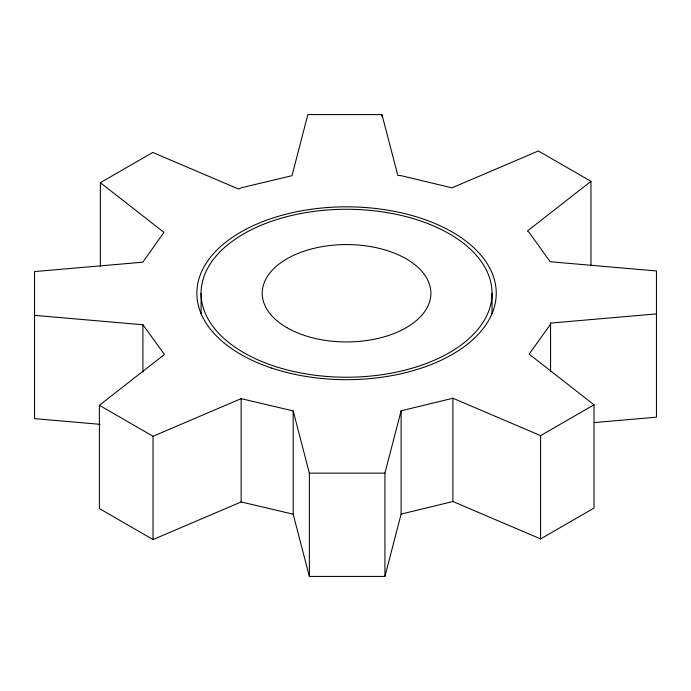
<?xml version="1.0" encoding="UTF-8"?>
<svg xmlns="http://www.w3.org/2000/svg" width="691" height="691" viewBox="0 0 691 691"><rect width="100%" height="100%" fill="white"/><g stroke="black" fill="none" stroke-linecap="round" stroke-linejoin="round"><path stroke-width="1.04" d="M656.45 313.895L550.572 323.094L550.191 324.753L529.133 354.112L594.01 404.788L594.01 508.066L540.578 538.92L452.804 501.459M34.55 315.372L142.916 324.753L164.449 354.466L99.383 405.297L153.022 436.263L241.142 398.664L293.174 410.912L293.174 514.19L309.369 576.424L384.93 576.424L384.93 473.136L401.117 410.817L452.916 398.241L540.578 435.632L594.01 404.788M384.93 576.424L401.117 514.104L401.117 410.817M100.368 266.622L100.368 182.7L152.746 152.461L238.507 189.006L241.142 187.84L291.991 175.678L307.866 114.576L381.95 114.576L397.826 175.428L401.117 175.678L451.966 187.84L538.367 150.966L590.96 181.336L527.371 231.062L529.133 232.392L550.191 261.751L656.45 270.95L656.45 417.174L594.424 422.564M99.383 405.297L99.383 508.576L153.022 539.55L241.142 501.942L293.174 514.19M401.117 514.104L452.916 501.519L452.916 398.241M293.174 410.912L309.369 473.136L384.93 473.136M99.996 424.317L34.55 418.651L34.55 271.572L142.812 262.191L163.974 232.392L100.368 182.7M590.96 181.336L590.96 265.249M550.572 323.094L550.572 371.508M540.578 435.632L540.578 538.92M492.027 293.252L492.027 313.688M381.95 114.576L381.95 116.727M309.369 473.136L309.369 576.424M241.142 398.664L241.142 501.942M201.09 293.252L201.09 313.688M153.022 436.263L153.022 539.55M142.916 324.753L142.916 372.095M243.69 352.635A145.473 83.982 0 0 0 487.069 314.984A145.473 83.982 0 0 0 308.903 212.128A145.473 83.982 0 0 0 243.69 352.635M286.92 327.681A84.328 48.69 0 0 0 428.014 305.854A84.328 48.69 0 0 0 324.727 246.221A84.328 48.69 0 0 0 286.92 327.681M271.71 368.096A149.688 86.418 0 0 0 496.242 293.252A149.688 86.418 0 0 0 271.71 218.408A149.688 86.418 0 0 0 271.71 368.096"/></g></svg>
